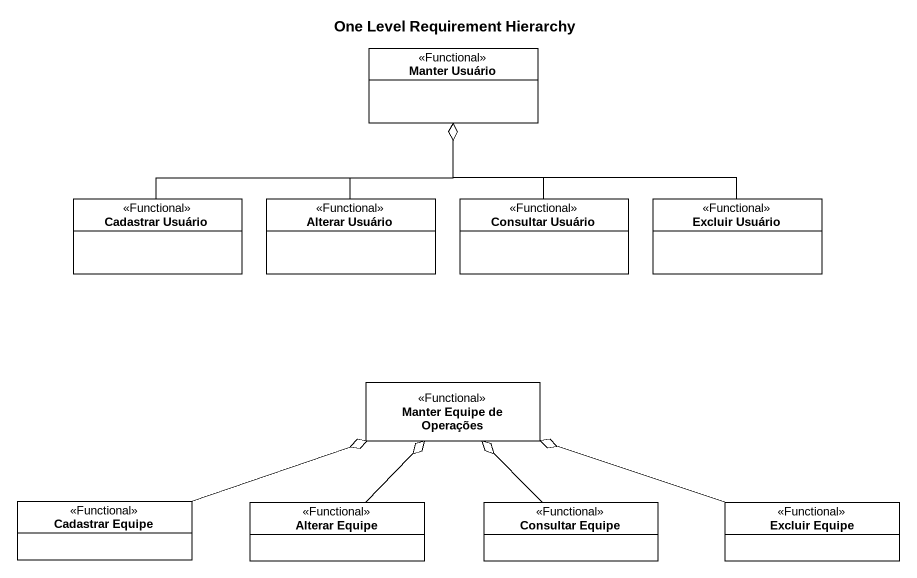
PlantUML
@startuml
title One Level Requirement Hierarchy
hide circle
hide empty members
class "Manter Usuário" as Manter_Usuário <<Functional>>
class "Cadastrar Usuário" as Cadastrar_Usuário <<Functional>>
class "Alterar Usuário" as Alterar_Usuário <<Functional>>
class "Consultar Usuário" as Consultar_Usuário <<Functional>>
class "Excluir Usuário" as Excluir_Usuário <<Functional>>
class "Manter Equipe de Operações" as Manter_Equipe_de_Operações <<Functional>>
class "Cadastrar Equipe" as Cadastrar_Equipe <<Functional>>
class "Alterar Equipe" as Alterar_Equipe <<Functional>>
class "Consultar Equipe" as Consultar_Equipe <<Functional>>
class "Excluir Equipe" as Excluir_Equipe <<Functional>>
Cadastrar_Usuário -right-o Manter_Usuário
Alterar_Usuário -up-o Manter_Usuário
Consultar_Usuário -up-o Manter_Usuário
Excluir_Usuário -left-o Manter_Usuário
Cadastrar_Equipe -right-o Manter_Equipe_de_Operações
Alterar_Equipe -up-o Manter_Equipe_de_Operações
Consultar_Equipe -up-o Manter_Equipe_de_Operações
Excluir_Equipe -left-o Manter_Equipe_de_Operações
@enduml
